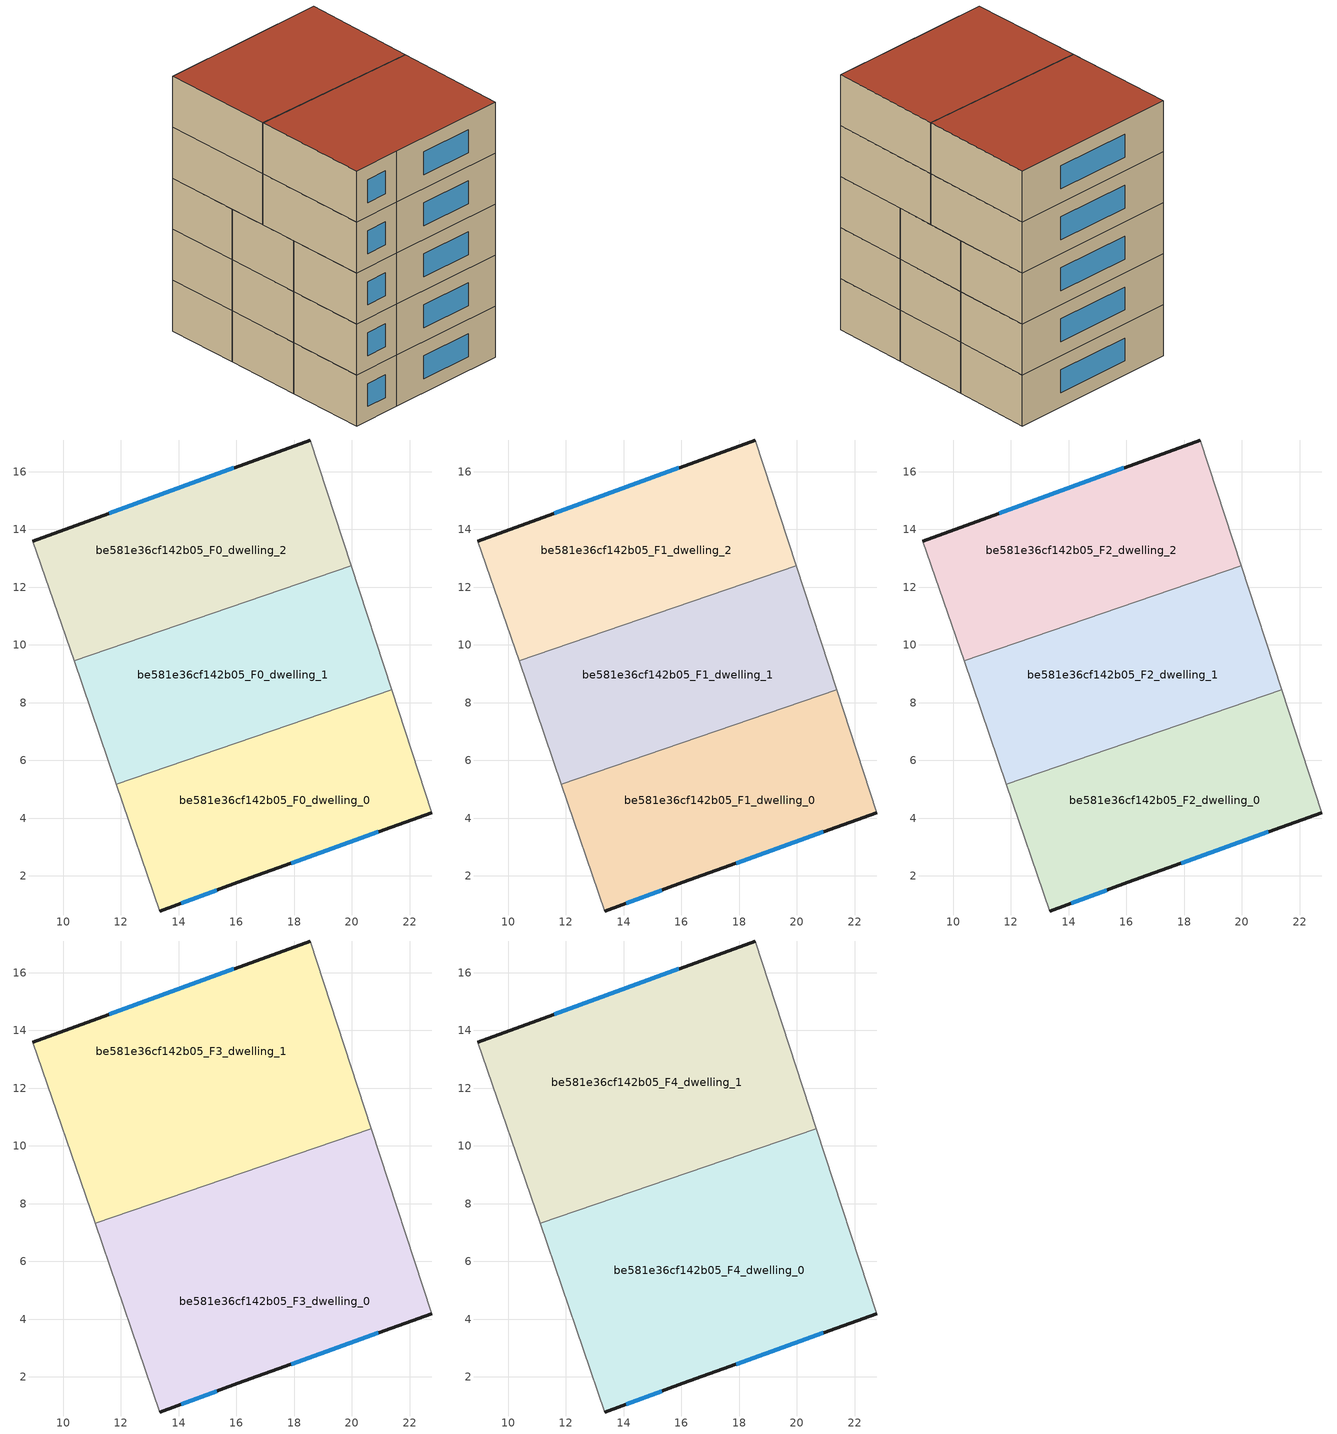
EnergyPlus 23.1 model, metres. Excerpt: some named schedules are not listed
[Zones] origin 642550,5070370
be581e36cf142b05_F0_dwelling_0
 floor ground (EU_floor_Construction): 21.38,8.45 22.76,4.19 16.06,1.79 13.36,0.79 11.85,5.18 z0
 wall outside (EU_wall_Construction): 13.36,0.79 16.06,1.79 22.76,4.19 z0:3
 wall adiabatic (EU_wall_Construction): 11.85,5.18 13.36,0.79 / 22.76,4.19 21.38,8.45 z0:3
 wall to be581e36cf142b05_F0_dwelling_1 (EU_wall_Construction): 21.38,8.45 11.85,5.18 z0:3
 window (EU_Window_Construction): 17.9,2.45 20.92,3.53 / 14.1,1.06 15.32,1.51 z0.83:2.17
be581e36cf142b05_F0_dwelling_1
 floor ground (EU_floor_Construction): 19.98,12.74 21.38,8.45 11.85,5.18 10.38,9.45 z0
 wall to be581e36cf142b05_F0_dwelling_2 (EU_wall_Construction): 19.98,12.74 10.38,9.45 z0:3
 wall adiabatic (EU_wall_Construction): 21.38,8.45 19.98,12.74 / 10.38,9.45 11.85,5.18 z0:3
be581e36cf142b05_F0_dwelling_2
 floor ground (EU_floor_Construction): 18.56,17.1 19.98,12.74 10.38,9.45 8.96,13.6 z0
 wall outside (EU_wall_Construction): 18.56,17.1 8.96,13.6 z0:3
 wall adiabatic (EU_wall_Construction): 19.98,12.74 18.56,17.1 / 8.96,13.6 10.38,9.45 z0:3
 window (EU_Window_Construction): 15.92,16.13 11.6,14.56 z0.83:2.17
be581e36cf142b05_F1_dwelling_0
 floor to be581e36cf142b05_F0_dwelling_0 (EU_floor_Construction): 21.38,8.45 22.76,4.19 16.06,1.79 13.36,0.79 11.85,5.18 z3
 wall outside (EU_wall_Construction): 13.36,0.79 16.06,1.79 22.76,4.19 z3:6
 wall adiabatic (EU_wall_Construction): 11.85,5.18 13.36,0.79 / 22.76,4.19 21.38,8.45 z3:6
 wall to be581e36cf142b05_F1_dwelling_1 (EU_wall_Construction): 21.38,8.45 11.85,5.18 z3:6
 window (EU_Window_Construction): 17.9,2.45 20.92,3.53 / 14.1,1.06 15.32,1.51 z3.83:5.17
be581e36cf142b05_F1_dwelling_1
 floor to be581e36cf142b05_F0_dwelling_1 (EU_floor_Construction): 19.98,12.74 21.38,8.45 11.85,5.18 10.38,9.45 z3
 wall to be581e36cf142b05_F1_dwelling_2 (EU_wall_Construction): 19.98,12.74 10.38,9.45 z3:6
 wall adiabatic (EU_wall_Construction): 21.38,8.45 19.98,12.74 / 10.38,9.45 11.85,5.18 z3:6
be581e36cf142b05_F1_dwelling_2
 floor to be581e36cf142b05_F0_dwelling_2 (EU_floor_Construction): 18.56,17.1 19.98,12.74 10.38,9.45 8.96,13.6 z3
 wall outside (EU_wall_Construction): 18.56,17.1 8.96,13.6 z3:6
 wall adiabatic (EU_wall_Construction): 19.98,12.74 18.56,17.1 / 8.96,13.6 10.38,9.45 z3:6
 window (EU_Window_Construction): 15.92,16.13 11.6,14.56 z3.83:5.17
be581e36cf142b05_F2_dwelling_0
 floor to be581e36cf142b05_F1_dwelling_0 (EU_floor_Construction): 21.38,8.45 22.76,4.19 16.06,1.79 13.36,0.79 11.85,5.18 z6
 wall outside (EU_wall_Construction): 13.36,0.79 16.06,1.79 22.76,4.19 z6:9
 wall adiabatic (EU_wall_Construction): 11.85,5.18 13.36,0.79 / 22.76,4.19 21.38,8.45 z6:9
 wall to be581e36cf142b05_F2_dwelling_1 (EU_wall_Construction): 21.38,8.45 11.85,5.18 z6:9
 window (EU_Window_Construction): 17.9,2.45 20.92,3.53 / 14.1,1.06 15.32,1.51 z6.83:8.17
be581e36cf142b05_F2_dwelling_1
 floor to be581e36cf142b05_F1_dwelling_1 (EU_floor_Construction): 19.98,12.74 21.38,8.45 11.85,5.18 10.38,9.45 z6
 wall to be581e36cf142b05_F2_dwelling_2 (EU_wall_Construction): 19.98,12.74 10.38,9.45 z6:9
 wall adiabatic (EU_wall_Construction): 21.38,8.45 19.98,12.74 / 10.38,9.45 11.85,5.18 z6:9
be581e36cf142b05_F2_dwelling_2
 floor to be581e36cf142b05_F1_dwelling_2 (EU_floor_Construction): 18.56,17.1 19.98,12.74 10.38,9.45 8.96,13.6 z6
 wall outside (EU_wall_Construction): 18.56,17.1 8.96,13.6 z6:9
 wall adiabatic (EU_wall_Construction): 19.98,12.74 18.56,17.1 / 8.96,13.6 10.38,9.45 z6:9
 window (EU_Window_Construction): 15.92,16.13 11.6,14.56 z6.83:8.17
be581e36cf142b05_F3_dwelling_0
 floor to be581e36cf142b05_F2_dwelling_0 (EU_floor_Construction): 21.38,8.45 22.76,4.19 16.06,1.79 13.36,0.79 11.85,5.18 z9
 floor to be581e36cf142b05_F2_dwelling_1 (EU_floor_Construction): 20.68,10.6 21.38,8.45 11.85,5.18 11.11,7.32 z9
 wall outside (EU_wall_Construction): 13.36,0.79 16.06,1.79 22.76,4.19 z9:12
 wall adiabatic (EU_wall_Construction): 11.11,7.32 13.36,0.79 / 22.76,4.19 20.68,10.6 z9:12
 wall to be581e36cf142b05_F3_dwelling_1 (EU_wall_Construction): 20.68,10.6 11.11,7.32 z9:12
 window (EU_Window_Construction): 17.9,2.45 20.92,3.53 / 14.1,1.06 15.32,1.51 z9.83:11.17
be581e36cf142b05_F3_dwelling_1
 floor to be581e36cf142b05_F2_dwelling_2 (EU_floor_Construction): 18.56,17.1 19.98,12.74 10.38,9.45 8.96,13.6 z9
 floor to be581e36cf142b05_F2_dwelling_1 (EU_floor_Construction): 19.98,12.74 20.68,10.6 11.11,7.32 10.38,9.45 z9
 wall outside (EU_wall_Construction): 18.56,17.1 8.96,13.6 z9:12
 wall adiabatic (EU_wall_Construction): 20.68,10.6 18.56,17.1 / 8.96,13.6 11.11,7.32 z9:12
 window (EU_Window_Construction): 15.92,16.13 11.6,14.56 z9.83:11.17
be581e36cf142b05_F4_dwelling_0
 floor to be581e36cf142b05_F3_dwelling_0 (EU_floor_Construction): 20.68,10.6 22.76,4.19 16.06,1.79 13.36,0.79 11.11,7.32 z12
 wall outside (EU_wall_Construction): 13.36,0.79 16.06,1.79 22.76,4.19 z12:15
 wall adiabatic (EU_wall_Construction): 11.11,7.32 13.36,0.79 / 22.76,4.19 20.68,10.6 z12:15
 wall to be581e36cf142b05_F4_dwelling_1 (EU_wall_Construction): 20.68,10.6 11.11,7.32 z12:15
 window (EU_Window_Construction): 17.9,2.45 20.92,3.53 / 14.1,1.06 15.32,1.51 z12.83:14.17
 roof outside (EU_roof_Construction): 22.76,4.19 20.68,10.6 11.11,7.32 13.36,0.79 16.06,1.79 z15
be581e36cf142b05_F4_dwelling_1
 floor to be581e36cf142b05_F3_dwelling_1 (EU_floor_Construction): 18.56,17.1 20.68,10.6 11.11,7.32 8.96,13.6 z12
 wall outside (EU_wall_Construction): 18.56,17.1 8.96,13.6 z12:15
 wall adiabatic (EU_wall_Construction): 20.68,10.6 18.56,17.1 / 8.96,13.6 11.11,7.32 z12:15
 window (EU_Window_Construction): 15.92,16.13 11.6,14.56 z12.83:14.17
 roof outside (EU_roof_Construction): 20.68,10.6 18.56,17.1 8.96,13.6 11.11,7.32 z15
[Building]
EU S2 Campaign: North Axis=0; Terrain=City; Solar Distribution=FullExterior
[Site:Location]
Lyon-Bron: Latitude=45.75; Longitude=5; Time Zone=1; Elevation=198
[SizingPeriod:WeatherFileDays]
AnnualSizingPeriod: Begin Month=1; Begin Day of Month=1; End Month=12; End Day of Month=31; Day of Week for Start Day=Monday; Use Weather File Daylight Saving Period=No; Use Weather File Rain and Snow Indicators=No
[MATERIAL]
EU_InternalMass_Material: Roughness=MediumRough; Thickness=0.1; Conductivity=1; Density=1800; Specific Heat=900; Thermal Absorptance=0.9; Solar Absorptance=0.7; Visible Absorptance=0.7
[MATERIAL:NOMASS] Roughness=MediumRough; Thermal Absorptance=0.9; Solar Absorptance=0.7; Visible Absorptance=0.7
Name | Thermal Resistance
EU_wall_NoMass | 0.87146
EU_roof_NoMass | 0.842276
EU_floor_NoMass | 0.496999
[WINDOWMATERIAL:SIMPLEGLAZINGSYSTEM]
EU_Window_SimpleGlazing: UFactor=2.2525; Solar Heat Gain Coefficient=0.76; Visible Transmittance=0.76
[CONSTRUCTION]
EU_wall_Construction: EU_wall_NoMass
EU_roof_Construction: EU_roof_NoMass
EU_floor_Construction: EU_floor_NoMass
EU_Window_Construction: EU_Window_SimpleGlazing
EU_InternalMass_Construction: EU_InternalMass_Material
[ZONE] Type=1; Multiplier=1; Ceiling Height=autocalculate; Floor Area=autocalculate; Part of Total Floor Area=Yes
Name | Volume
be581e36cf142b05_F0_dwelling_0; be581e36cf142b05_F1_dwelling_0; be581e36cf142b05_F2_dwelling_0 | 136.983
be581e36cf142b05_F3_dwelling_0; be581e36cf142b05_F4_dwelling_0 | 205.477
be581e36cf142b05_F0_dwelling_1; be581e36cf142b05_F1_dwelling_1; be581e36cf142b05_F2_dwelling_1 | 136.987
be581e36cf142b05_F3_dwelling_1; be581e36cf142b05_F4_dwelling_1 | 205.468
be581e36cf142b05_F0_dwelling_2; be581e36cf142b05_F1_dwelling_2; be581e36cf142b05_F2_dwelling_2 | 136.981
[INTERNALMASS] Construction=EU_InternalMass_Construction
Name | Zone or ZoneList | Surface Area
be581e36cf142b05_F0_dwelling_0_EU_InternalMass | be581e36cf142b05_F0_dwelling_0 | 45.661
be581e36cf142b05_F0_dwelling_1_EU_InternalMass | be581e36cf142b05_F0_dwelling_1 | 45.6624
be581e36cf142b05_F0_dwelling_2_EU_InternalMass | be581e36cf142b05_F0_dwelling_2 | 45.6605
be581e36cf142b05_F1_dwelling_0_EU_InternalMass | be581e36cf142b05_F1_dwelling_0 | 45.661
be581e36cf142b05_F1_dwelling_1_EU_InternalMass | be581e36cf142b05_F1_dwelling_1 | 45.6624
be581e36cf142b05_F1_dwelling_2_EU_InternalMass | be581e36cf142b05_F1_dwelling_2 | 45.6605
be581e36cf142b05_F2_dwelling_0_EU_InternalMass | be581e36cf142b05_F2_dwelling_0 | 45.661
be581e36cf142b05_F2_dwelling_1_EU_InternalMass | be581e36cf142b05_F2_dwelling_1 | 45.6624
be581e36cf142b05_F2_dwelling_2_EU_InternalMass | be581e36cf142b05_F2_dwelling_2 | 45.6605
be581e36cf142b05_F3_dwelling_0_EU_InternalMass | be581e36cf142b05_F3_dwelling_0 | 68.4922
be581e36cf142b05_F3_dwelling_1_EU_InternalMass | be581e36cf142b05_F3_dwelling_1 | 68.4891
be581e36cf142b05_F4_dwelling_0_EU_InternalMass | be581e36cf142b05_F4_dwelling_0 | 68.4922
be581e36cf142b05_F4_dwelling_1_EU_InternalMass | be581e36cf142b05_F4_dwelling_1 | 68.4891
[OTHEREQUIPMENT] Fuel Type=Electricity; Design Level Calculation Method=Watts/Area; Power per Zone Floor Area=1; Fraction Latent=0; Fraction Radiant=0; Fraction Lost=0; Carbon Dioxide Generation Rate=0; EndUse Subcategory=EU_Step8_InternalGains
Name | Zone or ZoneList or Space or SpaceList | Schedule
EU_Step8_InternalGain_be581e36cf142b05_F0_dwelling_0_f000 | be581e36cf142b05_F0_dwelling_0 | EU_Step8_GainSchedule_be581e36cf142b05_F0_dwelling_0_f000
EU_Step8_InternalGain_be581e36cf142b05_F0_dwelling_1_f000 | be581e36cf142b05_F0_dwelling_1 | EU_Step8_GainSchedule_be581e36cf142b05_F0_dwelling_1_f000
EU_Step8_InternalGain_be581e36cf142b05_F0_dwelling_2_f000 | be581e36cf142b05_F0_dwelling_2 | EU_Step8_GainSchedule_be581e36cf142b05_F0_dwelling_2_f000
EU_Step8_InternalGain_be581e36cf142b05_F1_dwelling_0_f000 | be581e36cf142b05_F1_dwelling_0 | EU_Step8_GainSchedule_be581e36cf142b05_F1_dwelling_0_f000
EU_Step8_InternalGain_be581e36cf142b05_F1_dwelling_1_f000 | be581e36cf142b05_F1_dwelling_1 | EU_Step8_GainSchedule_be581e36cf142b05_F1_dwelling_1_f000
EU_Step8_InternalGain_be581e36cf142b05_F1_dwelling_2_f000 | be581e36cf142b05_F1_dwelling_2 | EU_Step8_GainSchedule_be581e36cf142b05_F1_dwelling_2_f000
EU_Step8_InternalGain_be581e36cf142b05_F2_dwelling_0_f000 | be581e36cf142b05_F2_dwelling_0 | EU_Step8_GainSchedule_be581e36cf142b05_F2_dwelling_0_f000
EU_Step8_InternalGain_be581e36cf142b05_F2_dwelling_1_f000 | be581e36cf142b05_F2_dwelling_1 | EU_Step8_GainSchedule_be581e36cf142b05_F2_dwelling_1_f000
EU_Step8_InternalGain_be581e36cf142b05_F2_dwelling_2_f000 | be581e36cf142b05_F2_dwelling_2 | EU_Step8_GainSchedule_be581e36cf142b05_F2_dwelling_2_f000
EU_Step8_InternalGain_be581e36cf142b05_F3_dwelling_0_f000 | be581e36cf142b05_F3_dwelling_0 | EU_Step8_GainSchedule_be581e36cf142b05_F3_dwelling_0_f000
EU_Step8_InternalGain_be581e36cf142b05_F3_dwelling_1_f000 | be581e36cf142b05_F3_dwelling_1 | EU_Step8_GainSchedule_be581e36cf142b05_F3_dwelling_1_f000
EU_Step8_InternalGain_be581e36cf142b05_F4_dwelling_0_f000 | be581e36cf142b05_F4_dwelling_0 | EU_Step8_GainSchedule_be581e36cf142b05_F4_dwelling_0_f000
EU_Step8_InternalGain_be581e36cf142b05_F4_dwelling_1_f000 | be581e36cf142b05_F4_dwelling_1 | EU_Step8_GainSchedule_be581e36cf142b05_F4_dwelling_1_f000
[ZONEVENTILATION:DESIGNFLOWRATE] Schedule=EU_AlwaysOn; Design Flow Rate Calculation Method=AirChanges/Hour; Air Changes per Hour=0.425; Ventilation Type=Natural; Fan Pressure Rise=0; Fan Total Efficiency=1; Constant Term Coefficient=1; Temperature Term Coefficient=0; Velocity Term Coefficient=0; Velocity Squared Term Coefficient=0; Minimum Indoor Temperature=-100; Maximum Indoor Temperature=100; Delta Temperature=-100; Minimum Outdoor Temperature=-100; Maximum Outdoor Temperature=100; Maximum Wind Speed=40
Name | Zone or ZoneList or Space or SpaceList
EU_ConstantAir_be581e36cf142b05_F0_dwelling_0 | be581e36cf142b05_F0_dwelling_0
EU_ConstantAir_be581e36cf142b05_F0_dwelling_1 | be581e36cf142b05_F0_dwelling_1
EU_ConstantAir_be581e36cf142b05_F0_dwelling_2 | be581e36cf142b05_F0_dwelling_2
EU_ConstantAir_be581e36cf142b05_F1_dwelling_0 | be581e36cf142b05_F1_dwelling_0
EU_ConstantAir_be581e36cf142b05_F1_dwelling_1 | be581e36cf142b05_F1_dwelling_1
EU_ConstantAir_be581e36cf142b05_F1_dwelling_2 | be581e36cf142b05_F1_dwelling_2
EU_ConstantAir_be581e36cf142b05_F2_dwelling_0 | be581e36cf142b05_F2_dwelling_0
EU_ConstantAir_be581e36cf142b05_F2_dwelling_1 | be581e36cf142b05_F2_dwelling_1
EU_ConstantAir_be581e36cf142b05_F2_dwelling_2 | be581e36cf142b05_F2_dwelling_2
EU_ConstantAir_be581e36cf142b05_F3_dwelling_0 | be581e36cf142b05_F3_dwelling_0
EU_ConstantAir_be581e36cf142b05_F3_dwelling_1 | be581e36cf142b05_F3_dwelling_1
EU_ConstantAir_be581e36cf142b05_F4_dwelling_0 | be581e36cf142b05_F4_dwelling_0
EU_ConstantAir_be581e36cf142b05_F4_dwelling_1 | be581e36cf142b05_F4_dwelling_1
[HVACTEMPLATE:THERMOSTAT] Constant Heating Setpoint=20; Constant Cooling Setpoint=50
EU_HeatOnly_be581e36cf142b05_F0_dwelling_0; EU_HeatOnly_be581e36cf142b05_F0_dwelling_1; EU_HeatOnly_be581e36cf142b05_F0_dwelling_2; EU_HeatOnly_be581e36cf142b05_F1_dwelling_0; EU_HeatOnly_be581e36cf142b05_F1_dwelling_1; EU_HeatOnly_be581e36cf142b05_F1_dwelling_2; EU_HeatOnly_be581e36cf142b05_F2_dwelling_0; EU_HeatOnly_be581e36cf142b05_F2_dwelling_1; EU_HeatOnly_be581e36cf142b05_F2_dwelling_2; EU_HeatOnly_be581e36cf142b05_F3_dwelling_0; EU_HeatOnly_be581e36cf142b05_F3_dwelling_1; EU_HeatOnly_be581e36cf142b05_F4_dwelling_0; EU_HeatOnly_be581e36cf142b05_F4_dwelling_1
[HVACTEMPLATE:ZONE:IDEALLOADSAIRSYSTEM] System Availability Schedule=EU_AlwaysOn; Maximum Heating Supply Air Temperature=50; Minimum Cooling Supply Air Temperature=13; Maximum Heating Supply Air Humidity Ratio=0.0156; Minimum Cooling Supply Air Humidity Ratio=0.0077; Heating Limit=NoLimit; Cooling Limit=NoLimit; Heating Availability Schedule=EU_AlwaysOn; Cooling Availability Schedule=EU_CoolingOff; Dehumidification Control Type=ConstantSensibleHeatRatio; Cooling Sensible Heat Ratio=0.7; Dehumidification Setpoint=60; Humidification Control Type=None; Humidification Setpoint=30; Outdoor Air Method=None; Outdoor Air Flow Rate per Person=0.00944; Outdoor Air Flow Rate per Zone Floor Area=0; Outdoor Air Flow Rate per Zone=0; Demand Controlled Ventilation Type=None; Outdoor Air Economizer Type=NoEconomizer; Heat Recovery Type=None; Sensible Heat Recovery Effectiveness=0.7; Latent Heat Recovery Effectiveness=0.65
Name | Template Thermostat
be581e36cf142b05_F0_dwelling_0 | EU_HeatOnly_be581e36cf142b05_F0_dwelling_0
be581e36cf142b05_F0_dwelling_1 | EU_HeatOnly_be581e36cf142b05_F0_dwelling_1
be581e36cf142b05_F0_dwelling_2 | EU_HeatOnly_be581e36cf142b05_F0_dwelling_2
be581e36cf142b05_F1_dwelling_0 | EU_HeatOnly_be581e36cf142b05_F1_dwelling_0
be581e36cf142b05_F1_dwelling_1 | EU_HeatOnly_be581e36cf142b05_F1_dwelling_1
be581e36cf142b05_F1_dwelling_2 | EU_HeatOnly_be581e36cf142b05_F1_dwelling_2
be581e36cf142b05_F2_dwelling_0 | EU_HeatOnly_be581e36cf142b05_F2_dwelling_0
be581e36cf142b05_F2_dwelling_1 | EU_HeatOnly_be581e36cf142b05_F2_dwelling_1
be581e36cf142b05_F2_dwelling_2 | EU_HeatOnly_be581e36cf142b05_F2_dwelling_2
be581e36cf142b05_F3_dwelling_0 | EU_HeatOnly_be581e36cf142b05_F3_dwelling_0
be581e36cf142b05_F3_dwelling_1 | EU_HeatOnly_be581e36cf142b05_F3_dwelling_1
be581e36cf142b05_F4_dwelling_0 | EU_HeatOnly_be581e36cf142b05_F4_dwelling_0
be581e36cf142b05_F4_dwelling_1 | EU_HeatOnly_be581e36cf142b05_F4_dwelling_1
[SIZING:ZONE] Zone Cooling Design Supply Air Temperature Input Method=SupplyAirTemperature; Zone Cooling Design Supply Air Temperature=13; Zone Heating Design Supply Air Temperature Input Method=SupplyAirTemperature; Zone Heating Design Supply Air Temperature=50; Zone Cooling Design Supply Air Humidity Ratio=0.008; Zone Heating Design Supply Air Humidity Ratio=0.008; Cooling Design Air Flow Method=DesignDay; Cooling Design Air Flow Rate=0; Cooling Minimum Air Flow per Zone Floor Area=0.000762; Cooling Minimum Air Flow=0; Cooling Minimum Air Flow Fraction=0.2; Heating Design Air Flow Method=DesignDay; Heating Design Air Flow Rate=0; Heating Maximum Air Flow per Zone Floor Area=0.002032; Heating Maximum Air Flow=0.141576; Heating Maximum Air Flow Fraction=0.3; Account for Dedicated Outdoor Air System=No; Dedicated Outdoor Air System Control Strategy=NeutralSupplyAir; Dedicated Outdoor Air Low Setpoint Temperature for Design=autosize; Dedicated Outdoor Air High Setpoint Temperature for Design=autosize; Zone Load Sizing Method=Sensible Load Only No Latent Load; Zone Latent Cooling Design Supply Air Humidity Ratio Input Method=HumidityRatioDifference; Zone Cooling Design Supply Air Humidity Ratio Difference=0.005; Zone Latent Heating Design Supply Air Humidity Ratio Input Method=HumidityRatioDifference; Zone Humidification Design Supply Air Humidity Ratio Difference=0.005
be581e36cf142b05_F0_dwelling_0; be581e36cf142b05_F0_dwelling_1; be581e36cf142b05_F0_dwelling_2; be581e36cf142b05_F1_dwelling_0; be581e36cf142b05_F1_dwelling_1; be581e36cf142b05_F1_dwelling_2; be581e36cf142b05_F2_dwelling_0; be581e36cf142b05_F2_dwelling_1; be581e36cf142b05_F2_dwelling_2; be581e36cf142b05_F3_dwelling_0; be581e36cf142b05_F3_dwelling_1; be581e36cf142b05_F4_dwelling_0; be581e36cf142b05_F4_dwelling_1
[SCHEDULE:FILE]
EU_Step8_GainSchedule_be581e36cf142b05_F0_dwelling_0_f000: File=../../schedules/be581e36cf142b05/be581e36cf142b05_F0_dwelling_0_f000_gain.csv; Column Number=1; Rows to Skip at Top=0; Number of Hours of Data=8760; Column Separator=Comma; Interpolate to Timestep=No; Minutes per Item=60; Adjust Schedule for Daylight Savings=Yes
